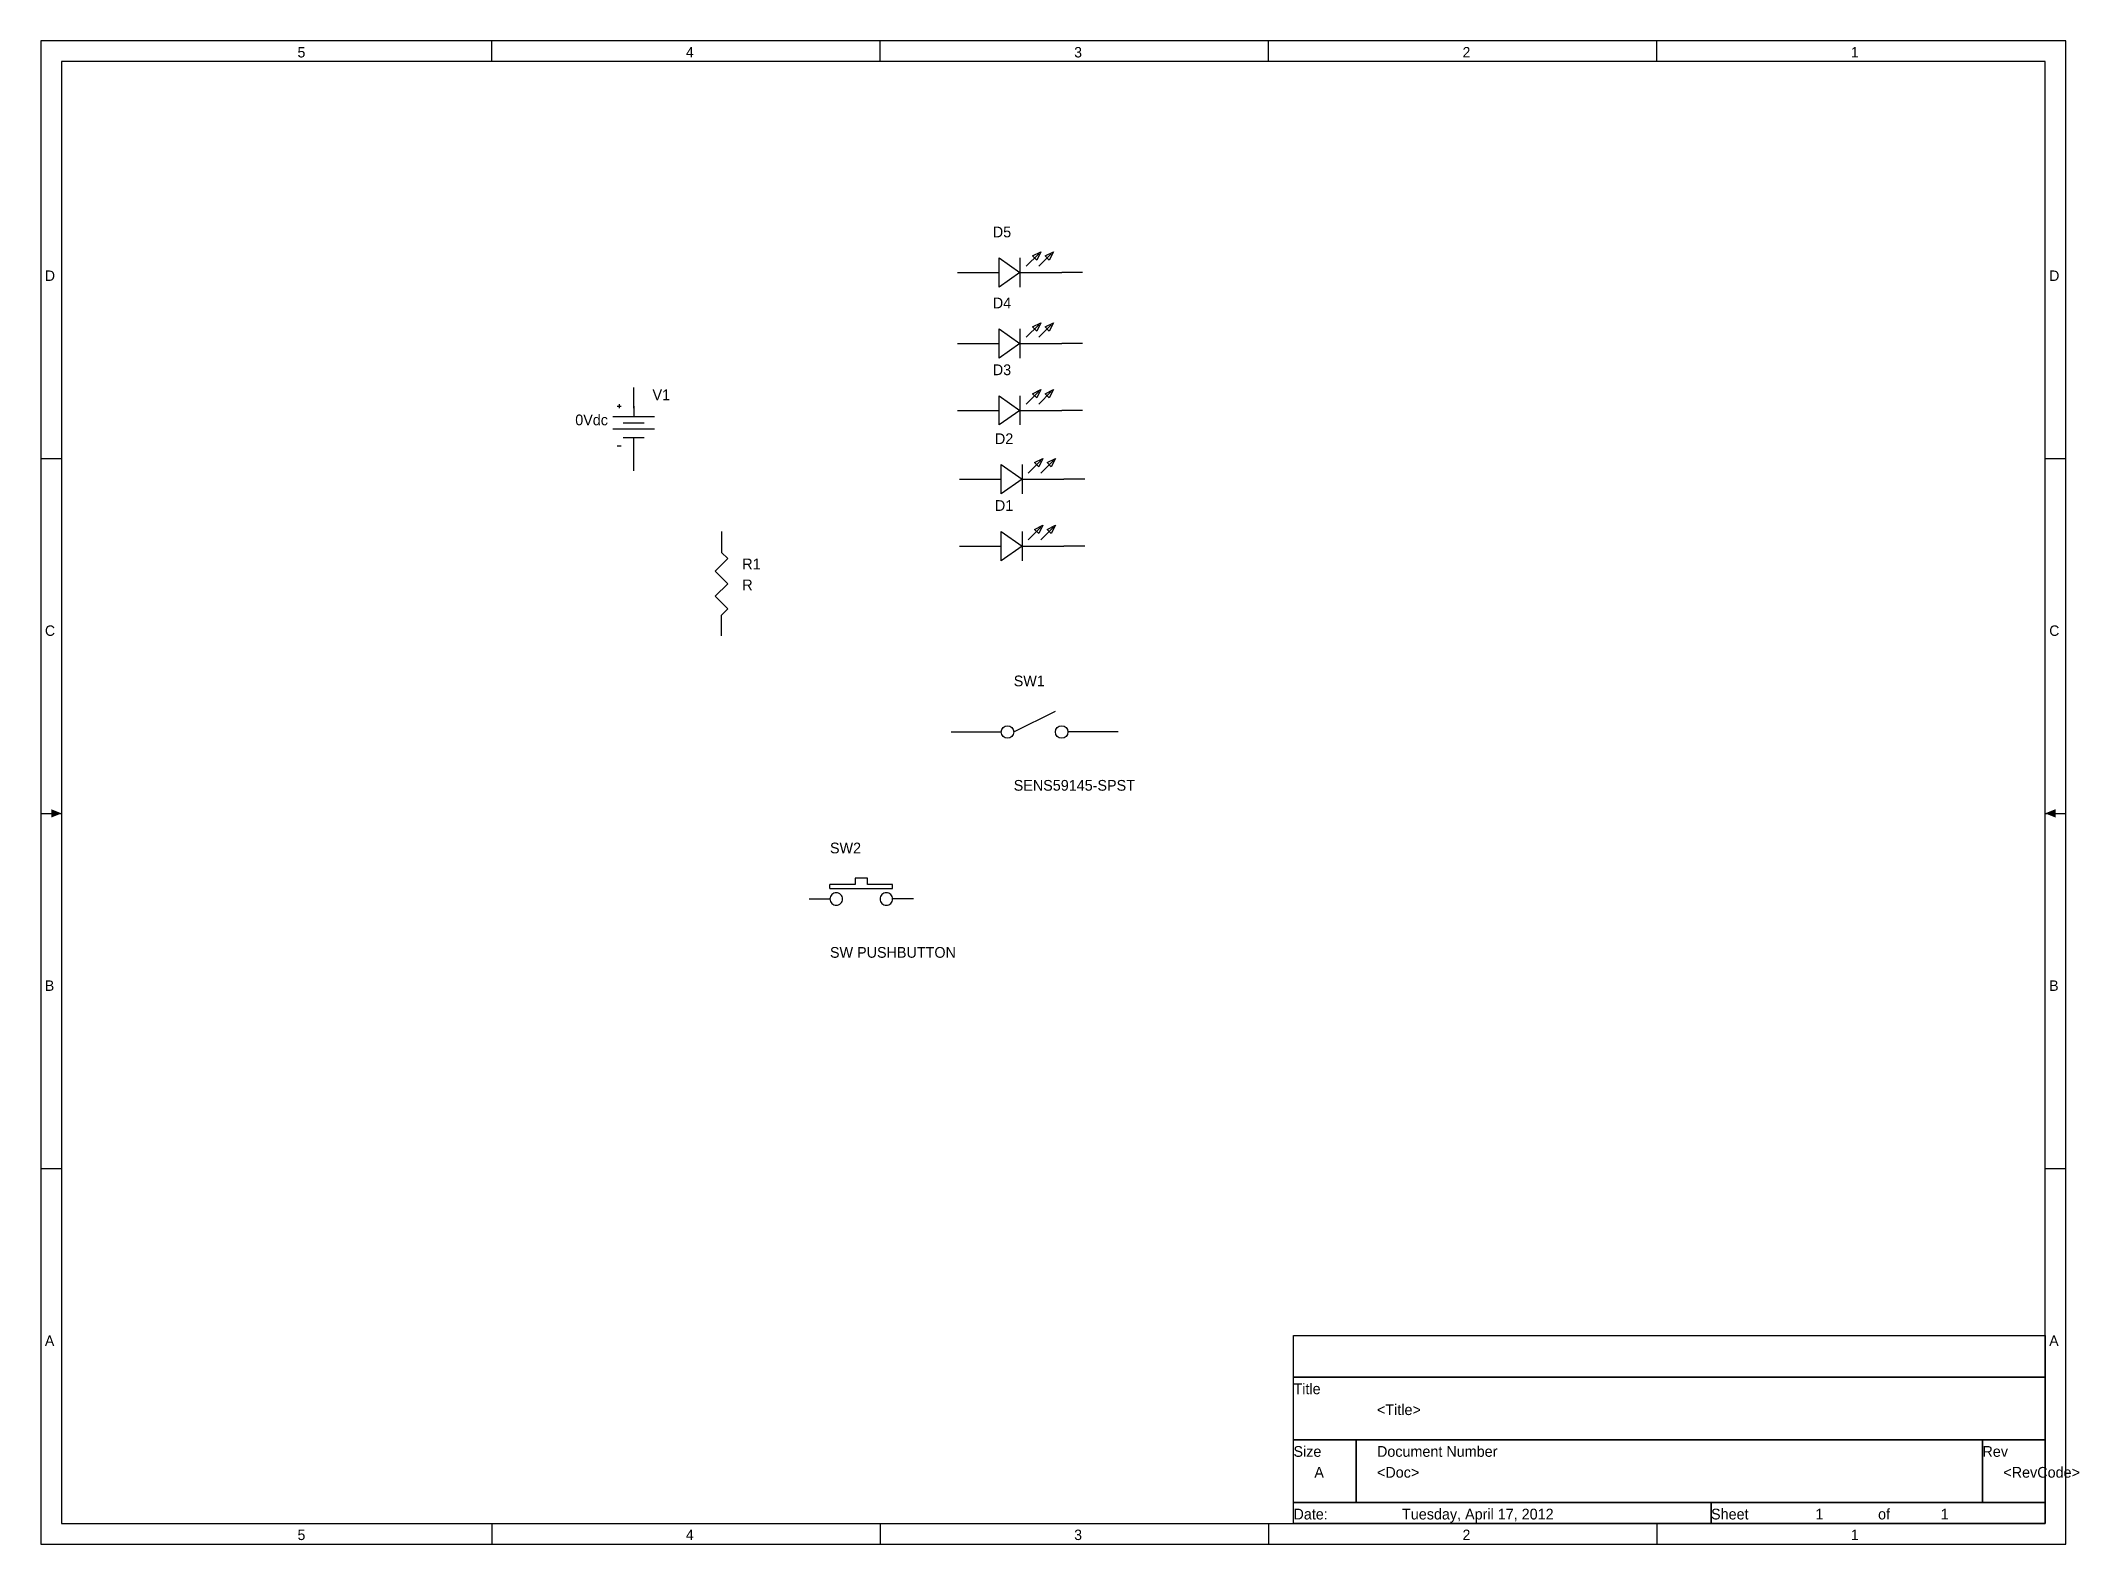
# Model space of a CAD drawing. Extents: x -0.1 to 9.66, y 0.1 to 7.3.
import ezdxf

# ---------------------------------------------------------------- set-up
doc = ezdxf.new("R2010")
doc.units = 0

msp = doc.modelspace()

# ---------------------------------------------------------------- linework, layer by layer
at = {"layer": 'PARTS'}
for p, q in [((4.29, 6.19), (4.39, 6.19)), ((4.89, 6.19), (4.79, 6.19)), ((4.29, 5.85), (4.39, 5.85)), ((4.89, 5.85), (4.79, 5.85)), ((4.29, 5.53), (4.39, 5.53)), ((4.89, 5.53), (4.79, 5.53)), ((2.74, 5.24), (2.74, 5.34)), ((4.3, 5.2), (4.4, 5.2)), ((4.9, 5.2), (4.8, 5.2)), ((3.16, 4.95), (3.16, 4.85)), ((4.3, 4.88), (4.4, 4.88)), ((4.9, 4.88), (4.8, 4.88)), ((3.16, 4.45), (3.16, 4.55)), ((4.26, 3.99), (4.5, 3.99)), ((5.06, 3.99), (4.82, 3.99)), ((3.58, 3.19), (3.68, 3.19)), ((4.08, 3.19), (3.98, 3.19))]:
    msp.add_line(p, q, dxfattribs=at)
for points in [[(4.59, 6.19), (4.59, 6.19), (4.49, 6.12), (4.49, 6.26), (4.59, 6.19)], [(4.65, 6.27), (4.65, 6.27), (4.69, 6.29), (4.67, 6.25), (4.65, 6.27)], [(4.71, 6.27), (4.71, 6.27), (4.75, 6.29), (4.73, 6.25), (4.71, 6.27)], [(4.59, 5.85), (4.59, 5.85), (4.49, 5.78), (4.49, 5.92), (4.59, 5.85)], [(4.65, 5.93), (4.65, 5.93), (4.69, 5.95), (4.67, 5.91), (4.65, 5.93)], [(4.71, 5.93), (4.71, 5.93), (4.75, 5.95), (4.73, 5.91), (4.71, 5.93)], [(4.59, 5.53), (4.59, 5.53), (4.49, 5.46), (4.49, 5.6), (4.59, 5.53)], [(4.65, 5.61), (4.65, 5.61), (4.69, 5.63), (4.67, 5.59), (4.65, 5.61)], [(4.71, 5.61), (4.71, 5.61), (4.75, 5.63), (4.73, 5.59), (4.71, 5.61)], [(4.66, 5.28), (4.66, 5.28), (4.7, 5.3), (4.68, 5.26), (4.66, 5.28)], [(4.72, 5.28), (4.72, 5.28), (4.76, 5.3), (4.74, 5.26), (4.72, 5.28)], [(4.6, 5.2), (4.6, 5.2), (4.5, 5.13), (4.5, 5.27), (4.6, 5.2)], [(4.66, 4.96), (4.66, 4.96), (4.7, 4.98), (4.68, 4.94), (4.66, 4.96)], [(4.72, 4.96), (4.72, 4.96), (4.76, 4.98), (4.74, 4.94), (4.72, 4.96)], [(4.6, 4.88), (4.6, 4.88), (4.5, 4.81), (4.5, 4.95), (4.6, 4.88)]]:
    msp.add_lwpolyline(points, close=True, dxfattribs=at)
for points in [[(4.59, 6.26), (4.59, 6.12)], [(4.68, 6.28), (4.62, 6.22)], [(4.74, 6.28), (4.68, 6.22)], [(4.39, 6.19), (4.49, 6.19)], [(4.59, 6.19), (4.79, 6.19)], [(4.59, 5.92), (4.59, 5.78)], [(4.68, 5.94), (4.62, 5.88)], [(4.74, 5.94), (4.68, 5.88)], [(4.39, 5.85), (4.49, 5.85)], [(4.59, 5.85), (4.79, 5.85)], [(2.74, 5.54), (2.74, 5.64)], [(4.59, 5.6), (4.59, 5.46)], [(4.68, 5.62), (4.62, 5.56)], [(4.74, 5.62), (4.68, 5.56)], [(2.64, 5.5), (2.84, 5.5)], [(2.66, 5.55), (2.68, 5.55)], [(2.67, 5.56), (2.67, 5.54)], [(2.69, 5.47), (2.79, 5.47)], [(2.74, 5.55), (2.74, 5.5)], [(4.39, 5.53), (4.49, 5.53)], [(4.59, 5.53), (4.79, 5.53)], [(2.84, 5.44), (2.64, 5.44)], [(2.69, 5.4), (2.79, 5.4)], [(2.74, 5.34), (2.74, 5.4)], [(2.66, 5.36), (2.68, 5.36)], [(4.69, 5.29), (4.63, 5.23)], [(4.75, 5.29), (4.69, 5.23)], [(4.4, 5.2), (4.5, 5.2)], [(4.6, 5.27), (4.6, 5.13)], [(4.6, 5.2), (4.8, 5.2)], [(4.6, 4.95), (4.6, 4.81)], [(4.69, 4.97), (4.63, 4.91)], [(4.75, 4.97), (4.69, 4.91)], [(3.19, 4.82), (3.13, 4.76)], [(3.16, 4.85), (3.19, 4.82)], [(4.4, 4.88), (4.5, 4.88)], [(4.6, 4.88), (4.8, 4.88)], [(3.13, 4.76), (3.19, 4.7)], [(3.19, 4.7), (3.13, 4.64)], [(3.13, 4.64), (3.19, 4.58)], [(3.19, 4.58), (3.16, 4.55)], [(4.56, 3.99), (4.76, 4.09)], [(3.8, 3.26), (3.68, 3.26)], [(3.68, 3.24), (3.68, 3.26)], [(3.68, 3.24), (3.98, 3.24)], [(3.86, 3.29), (3.8, 3.29)], [(3.8, 3.29), (3.8, 3.26)], [(3.86, 3.26), (3.86, 3.29)], [(3.98, 3.26), (3.86, 3.26)], [(3.98, 3.24), (3.98, 3.26)]]:
    msp.add_lwpolyline(points, dxfattribs=at)
for points in [[(3.74, 3.19, 0.0985), (3.7377, 3.2015, 0.0985), (3.7312, 3.2112, 0.0985), (3.7215, 3.2177, 0.0985), (3.71, 3.22, 0.0985), (3.6985, 3.2177, 0.0985), (3.6888, 3.2112, 0.0985), (3.6823, 3.2015, 0.0985), (3.68, 3.19, 0.0985), (3.6823, 3.1785, 0.0985), (3.6888, 3.1688, 0.0985), (3.6985, 3.1623, 0.0985), (3.71, 3.16, 0.0985), (3.7215, 3.1623, 0.0985), (3.7312, 3.1688, 0.0985), (3.7377, 3.1785, 0.0985)], [(3.98, 3.19, 0.0985), (3.9777, 3.2015, 0.0985), (3.9712, 3.2112, 0.0985), (3.9615, 3.2177, 0.0985), (3.95, 3.22, 0.0985), (3.9385, 3.2177, 0.0985), (3.9288, 3.2112, 0.0985), (3.9223, 3.2015, 0.0985), (3.92, 3.19, 0.0985), (3.9223, 3.1785, 0.0985), (3.9288, 3.1688, 0.0985), (3.9385, 3.1623, 0.0985), (3.95, 3.16, 0.0985), (3.9615, 3.1623, 0.0985), (3.9712, 3.1688, 0.0985), (3.9777, 3.1785, 0.0985)]]:
    msp.add_lwpolyline(points, format="xyb", close=True, dxfattribs=at)
for centre in [(4.53, 3.99), (4.79, 3.99)]:
    msp.add_circle(centre, 0.03, dxfattribs=at)
at = {"layer": 'TITLE'}
for points in [[(-0.1, 0.1), (9.6, 0.1), (9.6, 7.3), (-0.1, 7.3)], [(0, 0.2), (9.5, 0.2), (9.5, 7.2), (0, 7.2)], [(5.9, 1.1), (9.5, 1.1), (9.5, 0.9), (5.9, 0.9)], [(5.9, 0.9), (9.5, 0.9), (9.5, 0.6), (5.9, 0.6)], [(5.9, 0.6), (6.2, 0.6), (6.2, 0.3), (5.9, 0.3)], [(6.2, 0.6), (9.2, 0.6), (9.2, 0.3), (6.2, 0.3)], [(9.2, 0.6), (9.5, 0.6), (9.5, 0.3), (9.2, 0.3)], [(5.9, 0.3), (7.9, 0.3), (7.9, 0.2), (5.9, 0.2)], [(7.9, 0.3), (9.5, 0.3), (9.5, 0.2), (7.9, 0.2)]]:
    msp.add_lwpolyline(points, close=True, dxfattribs=at)
for points in [[(2.06, 7.2), (2.06, 7.3)], [(3.92, 7.2), (3.92, 7.3)], [(5.78, 7.2), (5.78, 7.3)], [(7.64, 7.2), (7.64, 7.3)], [(-0.1, 5.3), (0, 5.3)], [(9.5, 5.3), (9.6, 5.3)], [(-0.1, 3.6), (0, 3.6)], [(9.5, 3.6), (9.6, 3.6)], [(-0.1, 1.9), (0, 1.9)], [(9.5, 1.9), (9.6, 1.9)], [(2.06, 0.2), (2.06, 0.1)], [(3.92, 0.2), (3.92, 0.1)], [(5.78, 0.2), (5.78, 0.1)], [(7.64, 0.2), (7.64, 0.1)]]:
    msp.add_lwpolyline(points, dxfattribs=at)
for points in [[(0, 3.6), (-0.05, 3.62), (-0.05, 3.58), (-0.05, 3.6)], [(0, 3.6), (-0.05, 3.62), (-0.05, 3.58), (-0.05, 3.6)], [(0, 3.6), (-0.05, 3.62), (-0.05, 3.58), (-0.05, 3.6)], [(9.5, 3.6), (9.55, 3.62), (9.55, 3.58), (9.55, 3.6)], [(9.5, 3.6), (9.55, 3.62), (9.55, 3.58), (9.55, 3.6)], [(9.5, 3.6), (9.55, 3.62), (9.55, 3.58), (9.55, 3.6)]]:
    msp.add_solid(points, dxfattribs=at)

# ---------------------------------------------------------------- texts
at = {"layer": 'PARTTEXT'}
for s, p in [('D5', (4.46, 6.3586)), ('D4', (4.46, 6.0186)), ('D3', (4.46, 5.6986)), ('V1', (2.83, 5.5786)), ('0Vdc', (2.46, 5.4586)), ('D2', (4.47, 5.3686)), ('D1', (4.47, 5.0486)), ('R1', (3.26, 4.7686)), ('R', (3.26, 4.6686)), ('SW1', (4.56, 4.2086)), ('SENS59145-SPST', (4.56, 3.7086)), ('SW2', (3.68, 3.4086)), ('SW PUSHBUTTON', (3.68, 2.9086)), ('Title', (5.9, 0.8186)), ('Size', (5.9, 0.5186)), ('Document Number', (6.3, 0.5186)), ('Rev', (9.2, 0.5186)), ('Date:', (5.9, 0.2186)), ('Sheet', (7.9, 0.2186)), ('of', (8.7, 0.2186))]:
    msp.add_text(s, height=0.0514, dxfattribs=at).set_placement(p)
at = {"layer": 'TITLE'}
for s, height, p in [('5', 0.05, (1.13, 7.22)), ('4', 0.05, (2.99, 7.22)), ('3', 0.05, (4.85, 7.22)), ('2', 0.05, (6.71, 7.22)), ('1', 0.05, (8.57, 7.22)), ('D', 0.05, (-0.08, 6.15)), ('D', 0.05, (9.52, 6.15)), ('C', 0.05, (-0.08, 4.45)), ('C', 0.05, (9.52, 4.45)), ('B', 0.05, (-0.08, 2.75)), ('B', 0.05, (9.52, 2.75)), ('A', 0.05, (-0.08, 1.05)), ('A', 0.05, (9.52, 1.05)), ('<Title>', 0.0514, (6.3, 0.7186)), ('A', 0.0514, (6, 0.4186)), ('<Doc>', 0.0514, (6.3, 0.4186)), ('<RevCode>', 0.0514, (9.3, 0.4186)), ('Tuesday, April 17, 2012', 0.0514, (6.42, 0.2186)), ('1', 0.0514, (8.4, 0.2186)), ('1', 0.0514, (9, 0.2186)), ('5', 0.05, (1.13, 0.12)), ('4', 0.05, (2.99, 0.12)), ('3', 0.05, (4.85, 0.12)), ('2', 0.05, (6.71, 0.12)), ('1', 0.05, (8.57, 0.12))]:
    msp.add_text(s, height=height, dxfattribs=at).set_placement(p)

doc.saveas('drawing.dxf')
